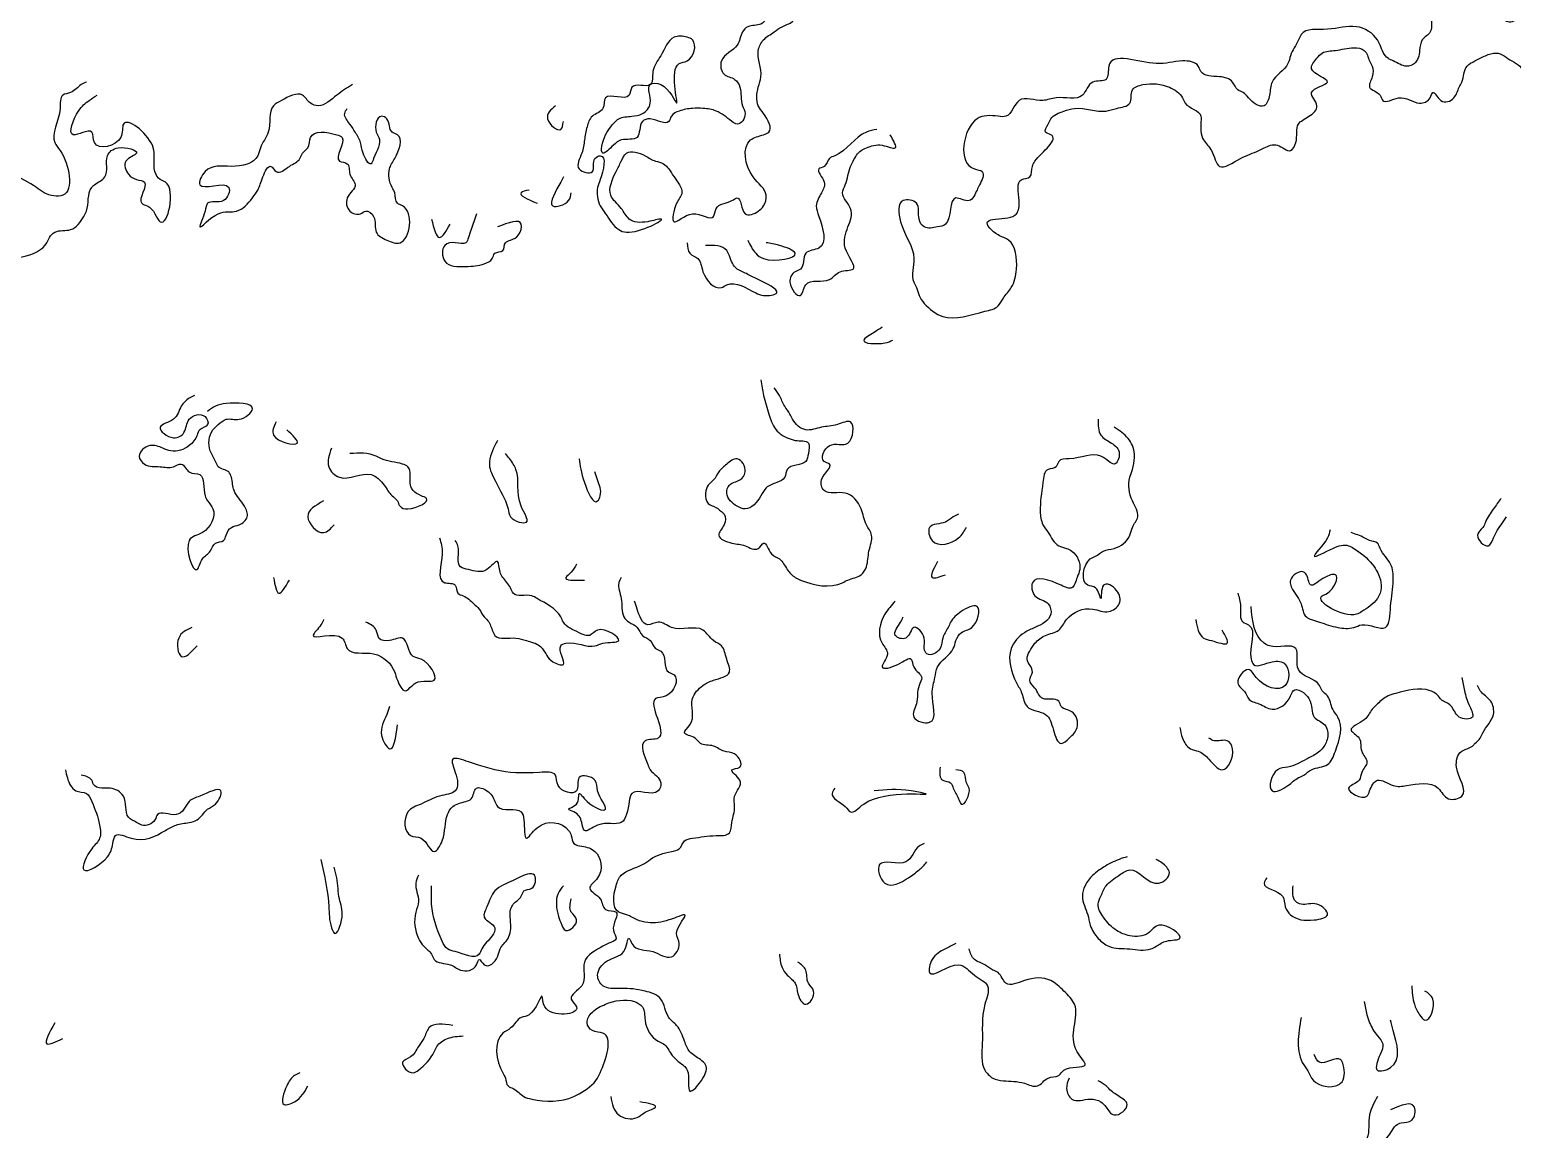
# Model space of a CAD drawing. Header units: metres. Extents: x 0 to 100, y 0 to 141.
# Drawn here: x 76.29 to 90.35, y 61.11 to 71.55 of the extents above; entities that cross this region are included whole.
import ezdxf

# ---------------------------------------------------------------- set-up
doc = ezdxf.new("R2010")
doc.units = ezdxf.units.M

msp = doc.modelspace()

# ---------------------------------------------------------------- linework, layer by layer
for points in [[(83.55, 71.9), (83.525, 71.825), (83.4, 71.725), (83.325, 71.7), (83.225, 71.6), (83.1, 71.575), (83.05, 71.525), (83, 71.4), (82.85, 71.25), (82.875, 71.125), (82.975, 71.075), (83.025, 71), (83.05, 70.825), (83.075, 70.75), (83, 70.65), (82.95, 70.675), (82.8, 70.775), (82.675, 70.8), (82.575, 70.8), (82.45, 70.775), (82.375, 70.725), (82.35, 70.675), (82.175, 70.7), (82.1, 70.675), (82.05, 70.525), (81.9, 70.5), (81.825, 70.45), (81.725, 70.375), (81.75, 70.55), (81.8, 70.625), (81.875, 70.7), (82, 70.725), (82.1, 70.75), (82.175, 70.85), (82.175, 71.025), (82.275, 71.025), (82.425, 70.85), (82.45, 71.225), (82.525, 71.25), (82.575, 71.45), (82.525, 71.475), (82.4, 71.475), (82.275, 71.3), (82.2, 71.15), (82.175, 71.025), (82, 71), (81.975, 70.925), (81.75, 70.9), (81.725, 70.8), (81.625, 70.725), (81.575, 70.625), (81.55, 70.5), (81.525, 70.375), (81.5, 70.225), (81.625, 70.2), (81.65, 70.325), (81.7, 70.35), (81.7, 70.125), (81.675, 70.05), (81.7, 69.875), (81.75, 69.8), (81.875, 69.65), (81.95, 69.625), (82.275, 69.75), (82.15, 69.725), (81.975, 69.75), (81.9, 69.85), (81.8, 69.975), (81.85, 70.2), (81.9, 70.3), (81.95, 70.375), (82.125, 70.35), (82.225, 70.3), (82.3, 70.275), (82.35, 70.225), (82.4, 70.15), (82.475, 70), (82.425, 69.9), (82.4, 69.725), (82.575, 69.8), (82.775, 69.775), (82.8, 69.85), (82.95, 69.925), (83, 69.95), (83.075, 69.8), (83.2, 69.825), (83.25, 69.875), (83.275, 69.975), (83.15, 70.15), (83.125, 70.5), (83.25, 70.55), (83.3, 70.575), (83.25, 70.75), (83.2, 70.825), (83.2, 71), (83.225, 71.1), (83.2, 71.35), (83.25, 71.45), (83.35, 71.525), (83.425, 71.575), (83.525, 71.625), (83.575, 71.7), (83.625, 71.775)], [(90.725, 71.975), (90.625, 71.85), (90.525, 71.775), (90.45, 71.75), (90.4, 71.65), (90.3, 71.625), (90.225, 71.7), (90.125, 71.725), (90.05, 71.775), (90, 71.8), (89.825, 71.775), (89.7, 71.75), (89.6, 71.7), (89.575, 71.525), (89.5, 71.45), (89.475, 71.35), (89.425, 71.225), (89.35, 71.2), (89.225, 71.25), (89.175, 71.275), (89.1, 71.4), (89.075, 71.45), (88.875, 71.575), (88.6, 71.55), (88.35, 71.5), (88.325, 71.45), (88.25, 71.3), (88.225, 71.225), (88.075, 71.05), (88.05, 70.925), (88, 70.825), (87.85, 70.9), (87.8, 70.95), (87.75, 70.975), (87.7, 71.05), (87.575, 71.1), (87.4, 71.15), (87.375, 71.2), (87.225, 71.25), (86.975, 71.225), (86.525, 71.2), (86.5, 71.075), (86.375, 71.05), (86.275, 70.925), (86.025, 70.9), (85.9, 70.875), (85.675, 70.875), (85.55, 70.725), (85.475, 70.725), (85.275, 70.7), (85.25, 70.225), (85.325, 70.2), (85.3, 70.075), (85.275, 70.025), (85.2, 69.925), (85.075, 69.95), (84.975, 69.7), (84.9, 69.675), (84.775, 69.675), (84.725, 69.75), (84.7, 69.9), (84.575, 69.925), (84.55, 69.725), (84.675, 69.375), (84.675, 69.15), (84.7, 69.1), (84.725, 69.025), (84.775, 68.95), (84.95, 68.825), (85.35, 68.875), (85.475, 68.925), (85.525, 69), (85.6, 69.1), (85.65, 69.275), (85.575, 69.55), (85.475, 69.6), (85.375, 69.725), (85.45, 69.75), (85.65, 69.8), (85.675, 69.925), (85.7, 70.125), (85.775, 70.15), (85.8, 70.25), (85.825, 70.3), (85.975, 70.55), (85.925, 70.575), (85.95, 70.65), (85.975, 70.7), (86.1, 70.775), (86.2, 70.8), (86.5, 70.775), (86.6, 70.8), (86.725, 70.85), (86.75, 70.975), (86.85, 71.025), (87.1, 71), (87.225, 70.9), (87.25, 70.85), (87.4, 70.725), (87.4, 70.675), (87.425, 70.5), (87.5, 70.4), (87.575, 70.25), (87.775, 70.325), (87.95, 70.4), (88, 70.425), (88.125, 70.45), (88.25, 70.4), (88.3, 70.475), (88.325, 70.65), (88.425, 70.725), (88.5, 70.825), (88.45, 70.95), (88.6, 71.05), (88.45, 71.175), (88.5, 71.275), (88.55, 71.325), (88.675, 71.35), (88.85, 71.375), (88.95, 71.35), (89, 71.25), (89.025, 71.2), (89.025, 71.1), (89, 71), (89.1, 70.925), (89.125, 70.875), (89.275, 70.9), (89.475, 70.85), (89.575, 70.9), (89.6, 70.95), (89.675, 70.875), (89.8, 70.9), (89.85, 71), (89.875, 71.05), (89.925, 71.2), (90, 71.25), (90.1, 71.3), (90.2, 71.325), (90.35, 71.25), (90.425, 71.2), (90.5, 71.075), (90.65, 71.025), (90.775, 71.175), (90.8, 71.075), (90.725, 70.975), (90.775, 70.875), (90.85, 70.625), (90.875, 70.6), (90.975, 70.525), (91.15, 70.5), (91.325, 70.5), (91.425, 70.525), (91.575, 70.6), (91.6, 70.625), (91.7, 70.75), (91.725, 70.925), (91.575, 70.825), (91.525, 70.75), (91.375, 70.65), (90.95, 70.75), (90.9, 70.95), (90.925, 71.025), (91, 71.15), (91.025, 71.175), (91.125, 71.25), (91.225, 71.3), (91.375, 71.275), (91.4, 71.225), (91.525, 71.15), (91.55, 71.1), (91.575, 71.3), (91.475, 71.375), (91.35, 71.4), (91.325, 71.45), (91.1, 71.4), (91.05, 71.375), (90.9, 71.275), (90.85, 71.3), (90.775, 71.35), (90.65, 71.375), (90.575, 71.575), (90.625, 71.6), (90.8, 71.65), (90.85, 71.725), (90.95, 71.775), (90.975, 71.85), (90.95, 71.975), (90.925, 71.925), (90.875, 71.95)], [(76.825, 71.05), (76.775, 71.025), (76.675, 70.95), (76.6, 70.925), (76.575, 70.8), (76.525, 70.475), (76.575, 70.4), (76.6, 69.975), (76.425, 70), (76.35, 70.05), (76.125, 70.175), (76.05, 70.225), (75.975, 70.3), (75.825, 70.275), (75.7, 70.5), (75.6, 70.55), (75.45, 70.6), (75.375, 70.625), (75.175, 70.65), (75.15, 70.55), (75.25, 70.525), (75.275, 70.35), (75.375, 70.3), (75.35, 70.25), (75.15, 70.225), (75.125, 70.275), (74.925, 70.3), (74.9, 70.25), (74.85, 70.2), (74.825, 70.1), (74.775, 69.875), (74.8, 69.775), (74.75, 69.7), (74.725, 69.65), (74.7, 69.575), (74.6, 69.525), (74.55, 69.6), (74.525, 69.625), (74.4, 69.775), (74.35, 69.875), (74.225, 69.925), (73.775, 70.05), (73.7, 70.1), (73.65, 70.125), (73.375, 70.125), (73.3, 70.1), (73.2, 70.025), (73.125, 69.975), (73.1, 69.825), (73.075, 69.45), (73, 69.4), (72.925, 69.375), (72.875, 69.325), (72.8, 69.35), (72.75, 69.425), (72.675, 69.45), (72.6, 69.475), (72.425, 69.5), (72.325, 69.45), (72.225, 69.425), (72.05, 69.275), (72.025, 69.225), (71.825, 69.175), (71.8, 69), (71.675, 68.875), (71.6, 68.9), (71.525, 68.975), (71.475, 69), (71.35, 69.2), (71.275, 69.25), (71.175, 69.325), (71.05, 69.3), (70.85, 69.275), (70.725, 69.175), (70.7, 69), (70.65, 68.825), (70.65, 68.675), (70.6, 68.65), (70.575, 68.325), (70.475, 68.275), (70.375, 68.2), (70.3, 68.15), (70.25, 67.975), (70.375, 68), (70.55, 68.15), (70.6, 68.175), (70.775, 68.3), (70.8, 68.7), (70.875, 68.775), (70.9, 68.85), (70.975, 69), (70.95, 69.05), (70.95, 69.175), (71.075, 69.15), (71.225, 69.1), (71.3, 69.05), (71.375, 69), (71.4, 68.95), (71.45, 68.8), (71.5, 68.775), (71.575, 68.725), (71.625, 68.7), (71.775, 68.8), (71.825, 68.825), (72, 68.85), (72.075, 69.025), (72.15, 69.125), (72.175, 69.175), (72.425, 69.125), (72.475, 69.15), (72.75, 69.05), (72.8, 69.025), (73.05, 68.925), (73.175, 68.9), (73.275, 68.975), (73.3, 69.1), (73.3, 69.2), (73.325, 69.325), (73.25, 69.425), (73.325, 69.45), (73.45, 69.4), (73.35, 69.5), (73.275, 69.55), (73.25, 69.6), (73.2, 69.8), (73.225, 69.85), (73.425, 70.025), (73.6, 70), (73.675, 69.925), (73.75, 69.875), (73.65, 69.8), (73.6, 69.725), (73.5, 69.55), (73.65, 69.6), (73.9, 69.65), (74.05, 69.625), (74.15, 69.625), (74.2, 69.6), (74.225, 69.325), (74.35, 69.3), (74.375, 69.15), (74.5, 69.125), (74.6, 69.2), (74.625, 69.15), (74.675, 69.1), (74.7, 69.05), (74.775, 68.975), (74.875, 68.925), (74.925, 68.825), (75.025, 68.8), (75.075, 68.85), (75.1, 69), (75.2, 69.125), (75.175, 69.175), (75.125, 69.25), (75.075, 69.275), (75, 69.325), (74.95, 69.35), (74.9, 69.475), (74.825, 69.5), (74.925, 69.625), (74.975, 69.625), (75.15, 69.65), (75.225, 69.675), (75.3, 69.875), (75.425, 69.775), (75.475, 69.675), (75.5, 69.6), (75.55, 69.25), (75.525, 69.15), (75.55, 69.05), (75.6, 68.975), (75.675, 69.125), (75.7, 69.325), (75.775, 69.45), (75.675, 69.475), (75.65, 69.6), (75.775, 69.55), (75.875, 69.675), (75.775, 69.75), (75.725, 69.9), (75.75, 69.95), (75.875, 69.875), (75.925, 69.85), (75.975, 69.8), (76.025, 69.775), (76.175, 69.7), (76.15, 69.625), (76.025, 69.6), (76, 69.475), (76.45, 69.525), (76.475, 69.575), (76.525, 69.625), (76.675, 69.65), (76.8, 69.775), (76.825, 69.825), (76.875, 70.05), (76.9, 70.075), (77, 70.15), (77.025, 70.35), (77.125, 70.425), (77.3, 70.375), (77.2, 70.3), (77.225, 70.175), (77.3, 70.125), (77.375, 70.1), (77.35, 69.9), (77.4, 69.875), (77.475, 69.8), (77.525, 69.725), (77.575, 70.1), (77.525, 70.125), (77.475, 70.2), (77.45, 70.45), (77.175, 70.65), (77.15, 70.525), (76.9, 70.475), (76.875, 70.575), (76.7, 70.55), (76.75, 70.775), (76.85, 70.875), (76.925, 70.925)], [(79.35, 71.025), (79.2, 70.925), (79.025, 70.825), (78.95, 70.85), (78.875, 70.925), (78.675, 70.875), (78.6, 70.825), (78.55, 70.575), (78.475, 70.425), (78.45, 70.35), (78.2, 70.25), (77.95, 70.2), (77.9, 70.075), (78.175, 70.05), (78.125, 69.925), (77.975, 69.9), (77.95, 69.825), (77.9, 69.675), (78.075, 69.8), (78.25, 69.825), (78.4, 69.95), (78.45, 70.025), (78.5, 70.15), (78.575, 70.25), (78.625, 70.2), (78.75, 70.25), (78.85, 70.325), (78.875, 70.375), (78.925, 70.425), (78.95, 70.525), (79.2, 70.55), (79.25, 70.525), (79.225, 70.3), (79.3, 70.275), (79.325, 70.175), (79.375, 70.075), (79.3, 69.95), (79.325, 69.825), (79.425, 69.8), (79.475, 69.825), (79.55, 69.775), (79.575, 69.625), (79.675, 69.55), (79.8, 69.525), (79.825, 69.875), (79.775, 69.9), (79.75, 70), (79.725, 70.05), (79.7, 70.225), (79.75, 70.325), (79.775, 70.55), (79.725, 70.575), (79.675, 70.7), (79.625, 70.725), (79.575, 70.575), (79.6, 70.525), (79.55, 70.325), (79.525, 70.275), (79.45, 70.375), (79.425, 70.475), (79.375, 70.575), (79.325, 70.65), (79.275, 70.75), (79.3, 70.8)], [(81.275, 70.825), (81.2, 70.7), (81.325, 70.6), (81.35, 70.675)], [(84.325, 70.6), (84.225, 70.575), (83.925, 70.35), (83.875, 70.325), (83.825, 70.25), (83.775, 70.225), (83.825, 70.1), (83.8, 70), (83.75, 69.875), (83.775, 69.775), (83.775, 69.475), (83.65, 69.425), (83.6, 69.275), (83.55, 69.25), (83.5, 69.15), (83.6, 69.025), (83.65, 69.125), (83.875, 69.175), (83.975, 69.25), (84.1, 69.275), (84.025, 69.475), (84.075, 69.85), (84, 70), (84.025, 70.075), (84.075, 70.25), (84.1, 70.3), (84.175, 70.4), (84.225, 70.425), (84.375, 70.45), (84.5, 70.425), (84.45, 70.55)], [(81.35, 70.15), (81.325, 70.1), (81.25, 69.875), (81.4, 69.925), (81.425, 70)], [(81.025, 70.025), (80.95, 70), (81.1, 69.9)], [(80.525, 69.8), (80.5, 69.725), (80.45, 69.575), (80.425, 69.525), (80.325, 69.525), (80.225, 69.5), (80.225, 69.35), (80.425, 69.3), (80.6, 69.325), (80.675, 69.375), (80.7, 69.425), (80.775, 69.45), (80.8, 69.525), (80.85, 69.55), (80.925, 69.6), (80.95, 69.7), (80.725, 69.675)], [(80.1, 69.75), (80.175, 69.575), (80.275, 69.7)], [(82.525, 69.525), (82.55, 69.425), (82.625, 69.375), (82.675, 69.25), (82.85, 69.1), (82.9, 69.125), (83.175, 69.05), (83.25, 69.025), (83.375, 69.05), (83.2, 69.175), (83.15, 69.2), (83.05, 69.25), (83, 69.275), (82.925, 69.4), (82.9, 69.45), (82.7, 69.5)], [(83.1, 69.55), (83.175, 69.425), (83.25, 69.375), (83.55, 69.425), (83.4, 69.5), (83.275, 69.525)], [(84.375, 68.725), (84.3, 68.675), (84.2, 68.6), (84.4, 68.575), (84.475, 68.6)], [(83.225, 68.225), (83.25, 68.075), (83.3, 67.9), (83.325, 67.825), (83.425, 67.7), (83.475, 67.675), (83.55, 67.65), (83.675, 67.625), (83.675, 67.525), (83.65, 67.45), (83.475, 67.375), (83.45, 67.3), (83.375, 67.25), (83.275, 67.2), (83.225, 67.125), (83.075, 67), (83, 67.025), (82.9, 67.15), (82.925, 67.225), (83.025, 67.275), (83.075, 67.35), (83, 67.475), (82.9, 67.425), (82.825, 67.35), (82.775, 67.275), (82.725, 67.225), (82.7, 67.15), (82.725, 67.05), (82.775, 67.025), (82.85, 66.975), (82.875, 66.95), (82.875, 66.85), (82.825, 66.75), (82.95, 66.675), (83.075, 66.65), (83.2, 66.625), (83.25, 66.675), (83.325, 66.575), (83.4, 66.525), (83.475, 66.425), (83.55, 66.35), (83.6, 66.325), (84, 66.3), (84.05, 66.325), (84.175, 66.375), (84.225, 66.45), (84.25, 66.6), (84.275, 66.75), (84.225, 66.85), (84.175, 67), (84.025, 67.15), (83.825, 67.175), (83.8, 67.275), (83.875, 67.425), (83.825, 67.45), (83.875, 67.6), (84.05, 67.625), (84.075, 67.825), (83.95, 67.8), (83.8, 67.775), (83.65, 67.75), (83.525, 67.85), (83.5, 67.9), (83.45, 67.975), (83.4, 68.075), (83.35, 68.15)], [(77.85, 68.075), (77.8, 68.05), (77.725, 67.975), (77.65, 67.85), (77.525, 67.775), (77.65, 67.675), (77.75, 67.725), (77.8, 67.85), (77.95, 67.875), (77.975, 67.8), (77.9, 67.75), (77.875, 67.7), (77.8, 67.6), (77.625, 67.55), (77.55, 67.575), (77.425, 67.6), (77.325, 67.5), (77.375, 67.425), (77.525, 67.4), (77.65, 67.4), (77.725, 67.425), (77.8, 67.35), (77.9, 67.325), (77.95, 67.125), (77.975, 67.075), (78.025, 67), (77.925, 66.775), (77.8, 66.7), (77.875, 66.425), (77.925, 66.525), (78, 66.6), (78.05, 66.675), (78.125, 66.7), (78.15, 66.75), (78.2, 66.825), (78.275, 66.85), (78.35, 66.925), (78.325, 67.025), (78.225, 67.175), (78.2, 67.3), (78.175, 67.35), (78.075, 67.4), (78.05, 67.45), (78, 67.55), (78.025, 67.75), (78.075, 67.8), (78.15, 67.85), (78.275, 67.85), (78.4, 67.95), (78.15, 68), (78.05, 67.975), (77.975, 67.925)], [(78.625, 67.825), (78.6, 67.7), (78.825, 67.625), (78.725, 67.75)], [(86.425, 67.85), (86.45, 67.7), (86.55, 67.625), (86.625, 67.525), (86.575, 67.425), (86.525, 67.45), (86.45, 67.5), (86.15, 67.475), (86.05, 67.45), (86.025, 67.4), (85.95, 67.375), (85.9, 67.25), (85.875, 66.975), (85.9, 66.85), (85.95, 66.775), (86.05, 66.65), (86.125, 66.625), (86.175, 66.6), (86.25, 66.425), (86.225, 66.35), (86.175, 66.25), (86.075, 66.275), (85.8, 66.3), (85.825, 66.175), (85.95, 66.1), (85.975, 66), (85.825, 65.875), (85.725, 65.825), (85.6, 65.675), (85.65, 65.35), (85.7, 65.25), (85.75, 65.125), (85.925, 65.05), (86, 64.9), (86.075, 64.775), (86.15, 64.825), (86.225, 64.925), (86.175, 65.075), (86.075, 65.125), (86.05, 65.175), (85.9, 65.2), (85.825, 65.3), (85.775, 65.375), (85.8, 65.45), (85.75, 65.575), (85.775, 65.65), (85.825, 65.725), (85.925, 65.8), (86.05, 65.85), (86.125, 65.95), (86.375, 66.05), (86.525, 66.025), (86.625, 66.1), (86.6, 66.225), (86.475, 66.275), (86.45, 66.15), (86.4, 66.25), (86.325, 66.275), (86.35, 66.525), (86.4, 66.55), (86.475, 66.6), (86.575, 66.625), (86.725, 66.75), (86.75, 66.825), (86.8, 66.925), (86.75, 67.075), (86.725, 67.3), (86.75, 67.375), (86.75, 67.6), (86.65, 67.725), (86.575, 67.775)], [(79.15, 67.575), (79.125, 67.4), (79.225, 67.3), (79.525, 67.325), (79.65, 67.225), (79.725, 67.125), (79.775, 67.075), (79.8, 67.025), (79.875, 67), (80.05, 67.1), (80, 67.125), (79.925, 67.175), (79.9, 67.225), (79.875, 67.4), (79.825, 67.425), (79.625, 67.475), (79.575, 67.5), (79.325, 67.525)], [(80.725, 67.65), (80.7, 67.6), (80.65, 67.4), (80.675, 67.325), (80.8, 67.075), (80.825, 67), (80.85, 66.925), (81, 66.875), (80.95, 67.025), (80.9, 67.375), (80.875, 67.425), (80.8, 67.525)], [(81.5, 67.475), (81.55, 67.25), (81.675, 67.075), (81.7, 67.125), (81.675, 67.275), (81.65, 67.35)], [(79.075, 67.075), (78.925, 66.925), (79.075, 66.775), (79.175, 66.85)], [(90.25, 67.1), (90.175, 67), (90.1, 66.875), (90.075, 66.825), (90.025, 66.75), (90.125, 66.65), (90.175, 66.725), (90.2, 66.775), (90.3, 66.925)], [(85.1, 66.95), (85.05, 66.925), (84.975, 66.875), (84.825, 66.825), (84.85, 66.7), (85.1, 66.725), (85.175, 66.825)], [(80.175, 66.725), (80.2, 66.575), (80.225, 66.3), (80.325, 66.275), (80.35, 66.2), (80.4, 66.175), (80.5, 66.1), (80.55, 66.05), (80.6, 65.975), (80.625, 65.95), (80.675, 65.85), (80.7, 65.8), (80.9, 65.775), (81, 65.75), (81.125, 65.7), (81.15, 65.675), (81.25, 65.55), (81.35, 65.525), (81.325, 65.7), (81.375, 65.725), (81.65, 65.7), (81.725, 65.725), (81.875, 65.75), (81.675, 65.85), (81.6, 65.8), (81.5, 65.825), (81.35, 65.925), (81.325, 65.975), (81.1, 66.15), (81.05, 66.175), (80.875, 66.2), (80.85, 66.25), (80.775, 66.35), (80.75, 66.4), (80.725, 66.5), (80.625, 66.425), (80.45, 66.425), (80.375, 66.45), (80.35, 66.65), (80.325, 66.7)], [(88.625, 66.8), (88.6, 66.725), (88.475, 66.55), (88.65, 66.625), (88.8, 66.65), (88.85, 66.625), (89.025, 66.475), (89.075, 66.4), (89.1, 66.2), (89.075, 66.15), (88.925, 66.025), (88.875, 66), (88.55, 66.175), (88.6, 66.2), (88.675, 66.375), (88.575, 66.35), (88.5, 66.3), (88.45, 66.275), (88.4, 66.375), (88.375, 66.4), (88.25, 66.325), (88.275, 66.225), (88.325, 66.15), (88.35, 66.1), (88.4, 65.975), (88.45, 65.95), (88.525, 65.925), (88.7, 65.875), (88.85, 65.875), (88.925, 65.9), (89.15, 65.875), (89.2, 66.075), (89.225, 66.325), (89.2, 66.475), (89.1, 66.625), (89.075, 66.675), (89, 66.7), (88.95, 66.725), (88.825, 66.775)], [(81.475, 66.475), (81.425, 66.4), (81.375, 66.35), (81.55, 66.325)], [(84.9, 66.5), (84.85, 66.35), (84.975, 66.375)], [(78.6, 66.35), (78.65, 66.2), (78.75, 66.325)], [(81.9, 66.35), (81.875, 66.3), (81.9, 66.15), (81.925, 65.975), (81.975, 65.925), (82.05, 65.875), (82.1, 65.8), (82.175, 65.75), (82.225, 65.675), (82.275, 65.65), (82.35, 65.45), (82.4, 65.425), (82.325, 65.225), (82.225, 65.2), (82.25, 64.825), (82.125, 64.8), (82.15, 64.575), (82.175, 64.525), (82.275, 64.4), (82.25, 64.325), (82, 64.3), (81.975, 64.225), (81.9, 64.025), (81.675, 64), (81.55, 63.95), (81.525, 64.025), (81.45, 64.125), (81.4, 64.15), (81.475, 64.2), (81.5, 64.3), (81.575, 64.225), (81.75, 64.15), (81.675, 64.325), (81.65, 64.425), (81.5, 64.45), (81.475, 64.325), (81.3, 64.375), (81.275, 64.475), (81.125, 64.5), (80.7, 64.525), (80.525, 64.575), (80.45, 64.6), (80.3, 64.625), (80.325, 64.5), (80.325, 64.325), (80.175, 64.275), (80, 64.2), (79.875, 64.125), (79.9, 63.9), (80, 63.875), (80.125, 63.75), (80.2, 63.85), (80.25, 64.1), (80.3, 64.175), (80.425, 64.225), (80.475, 64.25), (80.525, 64.35), (80.625, 64.325), (80.7, 64.225), (80.725, 64.175), (80.95, 64.125), (80.975, 64.05), (81, 63.875), (81.1, 63.975), (81.4, 63.95), (81.425, 63.9), (81.45, 63.825), (81.525, 63.8), (81.65, 63.75), (81.675, 63.5), (81.6, 63.4), (81.7, 63.3), (81.75, 63.2), (81.85, 63.175), (81.825, 63), (81.85, 62.925), (81.775, 62.875), (81.725, 62.85), (81.55, 62.7), (81.525, 62.475), (81.425, 62.35), (81.475, 62.275), (81.175, 62.275), (81.15, 62.375), (81.025, 62.2), (80.95, 62.175), (80.85, 62.075), (80.775, 62.025), (80.775, 61.65), (80.8, 61.6), (80.825, 61.525), (80.875, 61.5), (80.975, 61.425), (81.05, 61.4), (81.45, 61.425), (81.5, 61.45), (81.675, 61.6), (81.7, 61.65), (81.725, 62.025), (81.625, 62.05), (81.575, 62.125), (81.625, 62.225), (81.75, 62.3), (82.025, 62.325), (82.1, 62.275), (82.125, 62.15), (82.25, 61.95), (82.3, 61.925), (82.375, 61.825), (82.45, 61.75), (82.525, 61.675), (82.55, 61.475), (82.675, 61.6), (82.7, 61.725), (82.65, 61.775), (82.55, 61.85), (82.5, 61.95), (82.425, 62.1), (82.35, 62.175), (82.275, 62.35), (82.125, 62.425), (81.9, 62.45), (81.8, 62.45), (81.725, 62.475), (81.675, 62.575), (81.7, 62.65), (81.85, 62.75), (81.925, 62.8), (81.975, 62.925), (82, 62.875), (82.2, 62.8), (82.375, 62.75), (82.45, 62.875), (82.425, 62.975), (82.5, 63.15), (82.425, 63.125), (82.35, 63.1), (82.25, 63.075), (82.15, 63.075), (82.05, 63.1), (81.95, 63.15), (81.875, 63.175), (81.85, 63.425), (81.9, 63.525), (82.1, 63.625), (82.175, 63.675), (82.375, 63.75), (82.45, 63.775), (82.5, 63.85), (82.575, 63.875), (82.8, 63.9), (82.925, 63.925), (82.95, 64.025), (82.975, 64.175), (82.975, 64.275), (83.025, 64.425), (82.95, 64.525), (83.025, 64.55), (82.975, 64.675), (82.875, 64.7), (82.775, 64.75), (82.65, 64.775), (82.6, 64.825), (82.5, 64.875), (82.55, 64.95), (82.575, 65.2), (82.675, 65.325), (82.775, 65.375), (82.925, 65.45), (82.9, 65.575), (82.85, 65.7), (82.775, 65.75), (82.675, 65.85), (82.375, 65.875), (82.25, 65.925), (82.15, 65.9), (82.05, 66.05), (82.025, 66.125)], [(84.5, 66.125), (84.4, 66), (84.375, 65.725), (84.425, 65.625), (84.375, 65.5), (84.525, 65.525), (84.65, 65.575), (84.675, 65.5), (84.75, 65.4), (84.725, 65.325), (84.7, 65.15), (84.675, 65.025), (84.825, 64.975), (84.85, 65.25), (84.875, 65.4), (84.9, 65.5), (85.05, 65.675), (85.075, 65.75), (85.125, 65.825), (85.225, 65.875), (85.275, 66.075), (85.125, 66.025), (85.025, 65.925), (85, 65.875), (84.95, 65.775), (84.925, 65.675), (84.8, 65.625), (84.775, 65.675), (84.775, 65.775), (84.675, 65.875), (84.6, 65.775), (84.5, 65.8), (84.55, 65.925), (84.575, 65.975)], [(87.75, 66.2), (87.775, 66.075), (87.8, 65.925), (87.85, 65.9), (87.875, 65.575), (87.9, 65.525), (88.075, 65.55), (88.2, 65.525), (88.2, 65.325), (87.925, 65.4), (87.85, 65.475), (87.75, 65.35), (87.825, 65.25), (87.85, 65.2), (87.95, 65.15), (88.075, 65.1), (88.25, 65.225), (88.275, 65.275), (88.425, 65.2), (88.475, 65.025), (88.575, 64.95), (88.6, 64.825), (88.55, 64.725), (88.45, 64.65), (88.4, 64.625), (88.225, 64.55), (88.125, 64.525), (88.075, 64.325), (88.225, 64.375), (88.325, 64.45), (88.375, 64.475), (88.45, 64.525), (88.6, 64.575), (88.675, 64.7), (88.7, 65.025), (88.65, 65.1), (88.6, 65.225), (88.55, 65.275), (88.525, 65.325), (88.325, 65.475), (88.3, 65.675), (88.05, 65.7), (88, 65.725), (87.875, 66.075)], [(77.825, 65.875), (77.7, 65.775), (77.725, 65.6), (77.875, 65.7)], [(79.075, 65.95), (79.05, 65.9), (78.975, 65.8), (79.25, 65.775), (79.3, 65.675), (79.55, 65.625), (79.75, 65.45), (79.775, 65.375), (79.85, 65.275), (79.95, 65.35), (80.125, 65.375), (80, 65.575), (79.925, 65.6), (79.825, 65.775), (79.7, 65.75), (79.6, 65.775), (79.575, 65.85), (79.475, 65.925)], [(87.35, 65.95), (87.425, 65.775), (87.5, 65.75), (87.65, 65.725), (87.6, 65.85)], [(89.875, 65.4), (89.9, 65.275), (89.95, 65.125), (89.975, 65.025), (89.85, 65.025), (89.825, 65.05), (89.75, 65.15), (89.7, 65.175), (89.625, 65.25), (89.575, 65.275), (89.25, 65.25), (89.175, 65.225), (89.075, 65.15), (89.025, 65.1), (88.95, 65), (88.825, 64.9), (88.9, 64.825), (88.925, 64.7), (88.975, 64.6), (88.925, 64.5), (88.9, 64.425), (88.8, 64.35), (88.975, 64.275), (89, 64.325), (89.075, 64.425), (89.225, 64.375), (89.35, 64.375), (89.65, 64.35), (89.75, 64.25), (89.875, 64.275), (89.825, 64.55), (89.875, 64.7), (89.975, 64.75), (90, 64.775), (90.05, 64.825), (90.075, 64.875), (90.175, 65.05), (90.15, 65.175), (90.05, 65.275), (90.025, 65.325)], [(79.7, 65.125), (79.675, 65.05), (79.625, 64.85), (79.7, 64.725), (79.775, 64.95)], [(87.2, 64.925), (87.225, 64.825), (87.3, 64.725), (87.375, 64.7), (87.475, 64.625), (87.6, 64.525), (87.7, 64.725), (87.65, 64.8), (87.525, 64.8), (87.475, 64.825)], [(76.625, 64.525), (76.675, 64.375), (76.725, 64.325), (76.825, 64.3), (76.875, 64.225), (76.95, 64), (76.95, 63.875), (76.875, 63.775), (76.8, 63.575), (77.025, 63.7), (77.075, 63.825), (77.1, 63.9), (77.25, 63.875), (77.575, 63.95), (77.675, 64), (77.8, 64.025), (77.875, 64.05), (77.975, 64.15), (78.05, 64.2), (78.1, 64.325), (77.9, 64.275), (77.8, 64.225), (77.75, 64.15), (77.675, 64.1), (77.5, 64.1), (77.475, 64.05), (77.35, 64), (77.3, 64.025), (77.225, 64.075), (77.175, 64.275), (77.05, 64.35), (77, 64.35), (76.9, 64.375), (76.875, 64.425), (76.775, 64.475)], [(84.925, 64.55), (84.95, 64.425), (85.025, 64.4), (85.05, 64.35), (85.1, 64.25), (85.125, 64.2), (85.2, 64.35), (85.175, 64.4), (85.15, 64.5), (85.075, 64.525)], [(83.925, 64.35), (83.9, 64.3), (84.025, 64.175), (84.075, 64.125), (84.2, 64.2), (84.775, 64.3), (84.65, 64.325), (84.3, 64.325)], [(84.775, 63.825), (84.725, 63.8), (84.6, 63.65), (84.35, 63.625), (84.4, 63.45), (84.625, 63.5), (84.725, 63.575), (84.8, 63.65)], [(79.05, 63.675), (79.125, 63.225), (79.15, 63.025), (79.175, 62.975), (79.25, 63.125), (79.225, 63.3), (79.2, 63.5), (79.175, 63.6)], [(86.7, 63.7), (86.625, 63.675), (86.475, 63.6), (86.375, 63.525), (86.3, 63.425), (86.275, 63.325), (86.325, 63.15), (86.35, 63.05), (86.425, 62.925), (86.525, 62.85), (86.725, 62.825), (86.925, 62.825), (86.975, 62.85), (87.075, 62.9), (87.2, 62.925), (87, 63.05), (86.9, 62.975), (86.725, 62.95), (86.6, 63), (86.475, 63.125), (86.425, 63.25), (86.45, 63.325), (86.5, 63.425), (86.625, 63.525), (86.725, 63.575), (87, 63.45), (87.1, 63.55), (87.075, 63.6), (86.975, 63.675)], [(79.975, 63.525), (79.95, 63.45), (79.975, 63.275), (79.95, 63.175), (79.975, 62.925), (80.025, 62.85), (80.1, 62.775), (80.125, 62.725), (80.275, 62.675), (80.375, 62.625), (80.525, 62.675), (80.55, 62.725), (80.6, 62.675), (80.725, 62.75), (80.75, 62.825), (80.825, 62.925), (80.85, 63.075), (80.85, 63.2), (80.875, 63.25), (80.95, 63.325), (80.975, 63.375), (81.05, 63.4), (81.075, 63.525), (80.925, 63.5), (80.875, 63.475), (80.7, 63.375), (80.625, 63.225), (80.6, 63.125), (80.7, 63.025), (80.675, 62.95), (80.575, 62.825), (80.55, 62.775), (80.325, 62.8), (80.25, 62.825), (80.2, 62.9), (80.1, 63.25), (80.1, 63.425)], [(88.025, 63.5), (88, 63.45), (88.175, 63.325), (88.2, 63.225), (88.25, 63.15), (88.475, 63.1), (88.6, 63.15), (88.5, 63.25), (88.35, 63.25), (88.3, 63.275), (88.275, 63.425)], [(81.35, 63.425), (81.3, 63.35), (81.3, 63.15), (81.325, 63.075), (81.375, 63), (81.475, 63.1), (81.425, 63.175), (81.425, 63.3)], [(83.4, 62.775), (83.425, 62.65), (83.475, 62.575), (83.55, 62.5), (83.575, 62.4), (83.65, 62.3), (83.725, 62.425), (83.675, 62.5), (83.65, 62.625), (83.575, 62.7)], [(85.075, 62.875), (84.975, 62.825), (84.85, 62.725), (84.825, 62.6), (85.1, 62.675), (85.25, 62.575), (85.375, 62.475), (85.35, 62.3), (85.325, 61.925), (85.35, 61.675), (85.425, 61.6), (85.525, 61.575), (85.725, 61.55), (85.85, 61.525), (85.95, 61.6), (86.05, 61.625), (86.1, 61.675), (86.3, 61.725), (86.225, 61.85), (86.2, 62.3), (86.1, 62.425), (85.975, 62.525), (85.725, 62.525), (85.55, 62.5), (85.475, 62.6), (85.425, 62.625), (85.35, 62.675), (85.25, 62.725), (85.2, 62.825)], [(89.4, 62.475), (89.425, 62.3), (89.475, 62.2), (89.525, 62.15), (89.6, 62.35), (89.525, 62.425)], [(88.95, 62.325), (88.975, 62.2), (89, 62.125), (89.075, 62), (89.125, 61.925), (89.1, 61.825), (89.075, 61.675), (89.2, 61.7), (89.225, 62.05), (89.2, 62.15)], [(76.525, 62.125), (76.45, 61.925), (76.6, 61.975)], [(80.3, 62.1), (80.075, 62.075), (80.025, 61.975), (79.975, 61.9), (79.9, 61.8), (79.825, 61.75), (79.925, 61.65), (79.975, 61.675), (80.125, 61.85), (80.15, 61.9), (80.25, 61.975), (80.4, 62)], [(88.35, 62.175), (88.375, 61.725), (88.425, 61.65), (88.45, 61.6), (88.675, 61.525), (88.725, 61.55), (88.75, 61.725), (88.725, 61.775), (88.525, 61.75), (88.475, 61.825)], [(78.85, 61.65), (78.8, 61.625), (78.725, 61.525), (78.7, 61.35), (78.8, 61.375), (78.925, 61.525)], [(86.15, 61.6), (86.125, 61.5), (86.175, 61.4), (86.35, 61.4), (86.45, 61.375), (86.5, 61.325), (86.575, 61.25), (86.7, 61.35), (86.625, 61.425), (86.525, 61.5), (86.5, 61.525), (86.425, 61.575)], [(81.8, 61.425), (81.875, 61.25), (82.05, 61.225), (82.125, 61.275), (82.225, 61.325), (82.075, 61.375)], [(89.075, 61.425), (89, 61.25), (88.975, 61.025), (88.95, 60.975), (88.9, 60.85), (88.975, 60.45), (89, 60.35), (89.05, 60.325), (89.125, 60.275), (89.3, 60.25), (89.375, 60.025), (89.4, 59.975), (89.3, 59.875), (89.275, 59.925), (89.15, 60.025), (89.025, 59.925), (89.2, 59.775), (89.25, 59.75), (89.3, 59.675), (89.325, 59.625), (89.3, 59.4), (89.25, 59.375), (89.4, 59.3), (89.425, 59.4), (89.45, 59.575), (89.425, 59.675), (89.5, 59.75), (89.75, 59.775), (90.025, 59.725), (90.05, 59.825), (89.75, 59.875), (89.575, 59.9), (89.525, 60), (89.5, 60.05), (89.475, 60.125), (89.45, 60.175), (89.4, 60.325), (89.375, 60.375), (89.175, 60.425), (89.15, 60.45), (89.1, 60.5), (89.075, 60.55), (89.05, 60.875), (89.075, 60.925), (89.1, 61), (89.15, 61.025), (89.25, 61.15), (89.3, 61.175), (89.4, 61.2), (89.425, 61.325), (89.2, 61.3)]]:
    msp.add_spline(points, degree=3)

doc.saveas('drawing.dxf')
